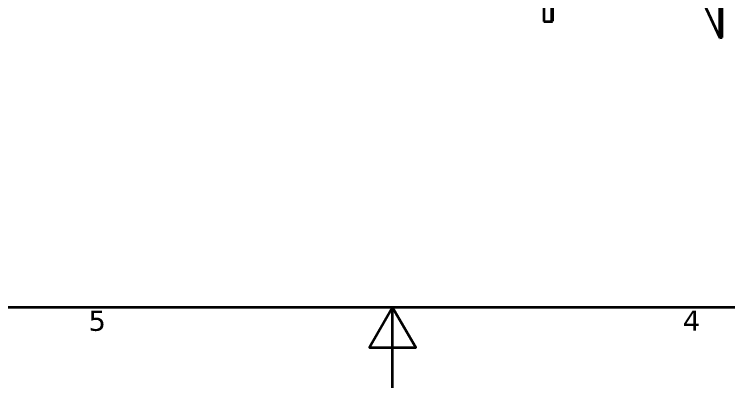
# Model space of a CAD drawing. Header units: millimetres. Extents: x 0 to 67800, y 0 to 42000.
# Drawn here: x 24985 to 33888, y 0 to 4656 of the extents above; entities that cross this region are included whole.
import ezdxf

# ---------------------------------------------------------------- set-up
doc = ezdxf.new("R2010")
doc.units = ezdxf.units.MM
doc.header["$LTSCALE"] = 100
for name, color, linetype, lineweight in [('Border (ISO)', 7, 'Continuous', 35), ('Visible (ISO)', 7, 'Continuous', 35), ('Visible Narrow (ISO)', 7, 'Continuous', 25)]:
    doc.layers.add(name, color=color, linetype=linetype, lineweight=lineweight)
doc.styles.add('Note Text (ISO)', font='verdana.ttf')

# ---------------------------------------------------------------- blocks, each defined once
blk = doc.blocks.new('Borders Default Border')
at = {"layer": 'Border (ISO)', "flags": 128}
for points in [[(10, 10), (10, 410), (584, 410), (584, 10), (10, 10)], [(297, 0), (297, 10), (294.113, 5), (299.887, 5), (297, 10)]]:
    blk.add_lwpolyline(points, dxfattribs=at)
at = {"layer": 'Border (ISO)', "char_height": 2.5, "attachment_point": 7, "style": 'Note Text (ISO)'}
for s, insert in [('5', (259.09, 7.047)), ('4', (333.158, 7.1))]:
    blk.add_mtext(s, dxfattribs=dict(at, insert=insert))

msp = doc.modelspace()

# ---------------------------------------------------------------- linework, layer by layer
at = {"layer": 'Visible (ISO)'}
for p, q in [((33776.15, 4362.21), (33776.15, 6151.97)), ((33805.13, 4366.69), (33805.13, 6156.45)), ((31585.59, 4998.63), (31585.59, 4566.46)), ((31685.59, 4566.46), (31685.59, 4940.89)), ((31690.59, 4938.01), (31690.59, 4569.35)), ((33576.86, 4791.62), (33776.15, 4362.21)), ((31585.59, 4566.46), (31685.59, 4566.46)), ((31685.59, 4566.46), (31690.59, 4569.35)), ((33776.15, 4362.21), (33805.13, 4366.69))]:
    msp.add_line(p, q, dxfattribs=at)
at = {"layer": 'Visible Narrow (ISO)'}
for p, q in [((33773.56, 6149.38), (33773.56, 4375.95)), ((33773.56, 4375.95), (33579.45, 4794.21))]:
    msp.add_line(p, q, dxfattribs=at)

# ---------------------------------------------------------------- block references
at = {"xscale": 100, "yscale": 100, "zscale": 100}
msp.add_blockref('Borders Default Border', (0, 0), dxfattribs=at)

doc.saveas('drawing.dxf')
